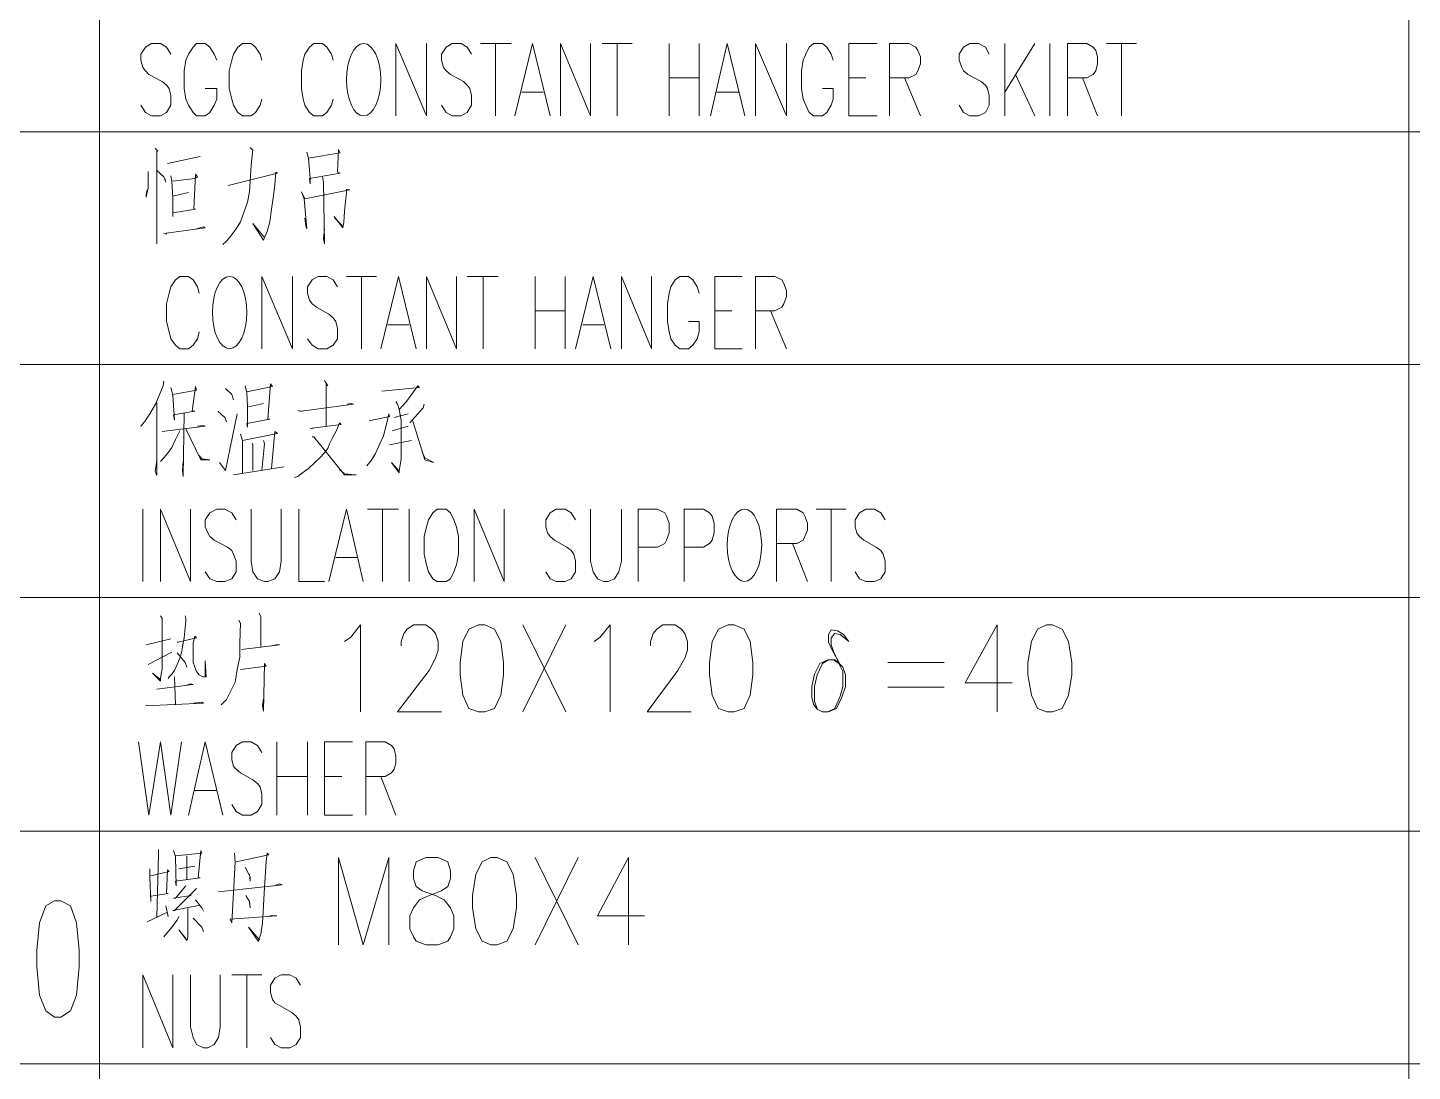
# Model space of a CAD drawing. Header units: millimetres. Extents: x 0 to 588, y 0 to 874.
# Drawn here: x 487.81 to 521.05, y 103.26 to 128.31 of the extents above; entities that cross this region are included whole.
import ezdxf

# ---------------------------------------------------------------- set-up
doc = ezdxf.new("R2010")
doc.units = ezdxf.units.MM
doc.layers.get('0').update_dxf_attribs({"lineweight": 18})

msp = doc.modelspace()

# ---------------------------------------------------------------- linework, layer by layer
at = {"color": 4, "lineweight": 0}
for points in [[(489.535, 204.065), (489.535, 16.804)], [(520.968, 204.065), (520.968, 16.804)], [(491.25, 127.675), (491.144, 127.844), (490.996, 127.929), (490.784, 127.929), (490.636, 127.844), (490.53, 127.675), (490.53, 127.527), (490.572, 127.357), (490.636, 127.273), (490.721, 127.188), (491.038, 127.019), (491.144, 126.934), (491.207, 126.849), (491.25, 126.68), (491.25, 126.447), (491.144, 126.278), (490.996, 126.193), (490.784, 126.193), (490.636, 126.278), (490.53, 126.447)], [(492.35, 127.527), (492.287, 127.675), (492.181, 127.844), (492.075, 127.929), (491.864, 127.929), (491.779, 127.844), (491.673, 127.675), (491.61, 127.527), (491.567, 127.273), (491.567, 126.849), (491.61, 126.595), (491.673, 126.447), (491.779, 126.278), (491.864, 126.193), (492.075, 126.193), (492.181, 126.278), (492.287, 126.447), (492.35, 126.595), (492.35, 126.849), (492.075, 126.849)], [(493.43, 127.527), (493.388, 127.675), (493.282, 127.844), (493.176, 127.929), (492.964, 127.929), (492.858, 127.844), (492.753, 127.675), (492.71, 127.527), (492.647, 127.273), (492.647, 126.849), (492.71, 126.595), (492.753, 126.447), (492.858, 126.278), (492.964, 126.193), (493.176, 126.193), (493.282, 126.278), (493.388, 126.447), (493.43, 126.595)], [(495.144, 127.527), (495.102, 127.675), (494.996, 127.844), (494.89, 127.929), (494.679, 127.929), (494.573, 127.844), (494.467, 127.675), (494.425, 127.527), (494.382, 127.273), (494.382, 126.849), (494.425, 126.595), (494.467, 126.447), (494.573, 126.278), (494.679, 126.193), (494.89, 126.193), (494.996, 126.278), (495.102, 126.447), (495.144, 126.595)], [(496.647, 126.193), (496.647, 127.929), (497.388, 126.193), (497.388, 127.929)], [(498.468, 127.675), (498.362, 127.844), (498.214, 127.929), (498.002, 127.929), (497.854, 127.844), (497.748, 127.675), (497.748, 127.527), (497.79, 127.357), (497.854, 127.273), (497.96, 127.188), (498.277, 127.019), (498.362, 126.934), (498.425, 126.849), (498.468, 126.68), (498.468, 126.447), (498.362, 126.278), (498.214, 126.193), (498.002, 126.193), (497.854, 126.278), (497.748, 126.447)], [(498.679, 127.929), (499.42, 127.929)], [(499.039, 127.929), (499.039, 126.193)], [(499.505, 126.193), (499.928, 127.929), (500.351, 126.193)], [(500.605, 126.193), (500.605, 127.929), (501.325, 126.193), (501.325, 127.929)], [(501.6, 127.929), (502.32, 127.929)], [(501.96, 127.929), (501.96, 126.193)], [(503.209, 127.929), (503.209, 126.193)], [(503.929, 127.929), (503.929, 126.193)], [(504.204, 126.193), (504.606, 127.929), (505.029, 126.193)], [(505.283, 126.193), (505.283, 127.929), (506.024, 126.193), (506.024, 127.929)], [(507.146, 127.527), (507.104, 127.675), (506.998, 127.844), (506.892, 127.929), (506.68, 127.929), (506.574, 127.844), (506.49, 127.675), (506.426, 127.527), (506.384, 127.273), (506.384, 126.849), (506.426, 126.595), (506.49, 126.447), (506.574, 126.278), (506.68, 126.193), (506.892, 126.193), (506.998, 126.278), (507.104, 126.447), (507.146, 126.595), (507.146, 126.849), (506.892, 126.849)], [(507.527, 126.193), (507.527, 127.929), (508.204, 127.929)], [(508.501, 126.193), (508.501, 127.929), (508.966, 127.929), (509.136, 127.844), (509.178, 127.76), (509.241, 127.611), (509.241, 127.442), (509.178, 127.273), (509.136, 127.188), (508.966, 127.103), (508.501, 127.103)], [(510.892, 127.675), (510.808, 127.844), (510.638, 127.929), (510.427, 127.929), (510.279, 127.844), (510.173, 127.675), (510.173, 127.527), (510.236, 127.357), (510.279, 127.273), (510.384, 127.188), (510.702, 127.019), (510.808, 126.934), (510.85, 126.849), (510.892, 126.68), (510.892, 126.447), (510.808, 126.278), (510.638, 126.193), (510.427, 126.193), (510.279, 126.278), (510.173, 126.447)], [(511.273, 127.929), (511.273, 126.193)], [(511.993, 127.929), (511.273, 126.765)], [(512.353, 127.929), (512.353, 126.193)], [(512.776, 126.193), (512.776, 127.929), (513.242, 127.929), (513.39, 127.844), (513.454, 127.76), (513.496, 127.611), (513.496, 127.442), (513.454, 127.273), (513.39, 127.188), (513.242, 127.103), (512.776, 127.103)], [(513.708, 127.929), (514.427, 127.929)], [(514.067, 127.929), (514.067, 126.193)], [(503.209, 127.103), (503.929, 127.103)], [(507.527, 127.103), (507.929, 127.103)], [(508.86, 127.103), (509.241, 126.193)], [(511.527, 127.188), (511.993, 126.193)], [(513.136, 127.103), (513.496, 126.193)], [(499.674, 126.765), (500.182, 126.765)], [(504.352, 126.765), (504.881, 126.765)], [(507.527, 126.193), (508.204, 126.193)], [(580.361, 125.812), (454.589, 125.812)], [(490.869, 125.41), (490.932, 125.347), (490.911, 125.347), (490.911, 123.124), (490.911, 123.547)], [(493.155, 125.431), (493.218, 125.368), (493.218, 125.389), (493.176, 125.008), (493.155, 124.627), (493.134, 124.373), (493.091, 124.119), (492.922, 123.653), (492.816, 123.484), (492.668, 123.293), (492.583, 123.188), (492.499, 123.103)], [(494.509, 125.325), (494.552, 125.177), (494.594, 124.69), (494.594, 124.563), (494.573, 124.69), (495.314, 124.817), (495.25, 124.839), (495.271, 125.389), (495.314, 125.304), (494.552, 125.177)], [(491.165, 125.05), (491.948, 125.22)], [(490.699, 124.86), (490.699, 124.458), (490.678, 124.352), (490.657, 124.246), (490.657, 124.309), (490.678, 124.415)], [(490.911, 124.881), (491.08, 124.733), (491.123, 124.606), (491.102, 124.69)], [(491.25, 124.754), (491.271, 124.627), (491.292, 124.225), (491.292, 123.78), (491.292, 123.865), (491.842, 123.95), (491.8, 123.95), (491.842, 124.796), (491.885, 124.733), (491.821, 124.69), (491.292, 124.627)], [(492.626, 124.521), (493.811, 124.817), (493.769, 124.839), (493.747, 124.542), (493.705, 124.225), (493.663, 123.95), (493.62, 123.653), (493.557, 123.42), (493.493, 123.272), (493.472, 123.209), (493.218, 123.611), (493.493, 123.272)], [(494.89, 124.733), (494.912, 124.606), (494.933, 123.124), (494.912, 123.251), (494.933, 123.484)], [(491.292, 124.267), (491.673, 124.352)], [(494.467, 123.738), (494.488, 123.547), (494.509, 123.484), (494.446, 124.204), (494.382, 124.373), (494.467, 124.204), (495.547, 124.415), (495.462, 124.436), (495.462, 124.352), (495.42, 123.907), (495.398, 123.632), (495.377, 123.505), (495.166, 123.78), (495.187, 123.738), (495.377, 123.547)], [(491.08, 123.378), (491.123, 123.357), (491.144, 123.378), (492.075, 123.505), (492.033, 123.526), (491.864, 123.484)], [(491.927, 121.939), (491.885, 122.087), (491.779, 122.256), (491.673, 122.341), (491.461, 122.341), (491.356, 122.256), (491.25, 122.087), (491.207, 121.939), (491.144, 121.685), (491.144, 121.261), (491.207, 121.007), (491.25, 120.838), (491.356, 120.69), (491.461, 120.605), (491.673, 120.605), (491.779, 120.69), (491.885, 120.838), (491.927, 121.007)], [(493.43, 120.605), (493.43, 122.341), (494.171, 120.605), (494.171, 122.341)], [(495.25, 122.087), (495.144, 122.256), (494.996, 122.341), (494.785, 122.341), (494.636, 122.256), (494.531, 122.087), (494.531, 121.939), (494.573, 121.769), (494.636, 121.685), (494.742, 121.6), (495.039, 121.431), (495.144, 121.346), (495.208, 121.261), (495.25, 121.092), (495.25, 120.838), (495.144, 120.69), (494.996, 120.605), (494.785, 120.605), (494.636, 120.69), (494.531, 120.838)], [(495.462, 122.341), (496.182, 122.341)], [(495.822, 122.341), (495.822, 120.605)], [(496.287, 120.605), (496.711, 122.341), (497.134, 120.605)], [(497.388, 120.605), (497.388, 122.341), (498.108, 120.605), (498.108, 122.341)], [(498.362, 122.341), (499.103, 122.341)], [(498.743, 122.341), (498.743, 120.605)], [(499.992, 122.341), (499.992, 120.605)], [(500.711, 122.341), (500.711, 120.605)], [(500.965, 120.605), (501.389, 122.341), (501.812, 120.605)], [(502.066, 120.605), (502.066, 122.341), (502.786, 120.605), (502.786, 122.341)], [(503.929, 121.939), (503.886, 122.087), (503.78, 122.256), (503.675, 122.341), (503.463, 122.341), (503.357, 122.256), (503.251, 122.087), (503.209, 121.939), (503.167, 121.685), (503.167, 121.261), (503.209, 121.007), (503.251, 120.838), (503.357, 120.69), (503.463, 120.605), (503.675, 120.605), (503.78, 120.69), (503.886, 120.838), (503.929, 121.007), (503.929, 121.261), (503.675, 121.261)], [(504.31, 120.605), (504.31, 122.341), (504.966, 122.341)], [(505.283, 120.605), (505.283, 122.341), (505.749, 122.341), (505.918, 122.256), (505.961, 122.172), (506.024, 122.002), (506.024, 121.854), (505.961, 121.685), (505.918, 121.6), (505.749, 121.515), (505.283, 121.515)], [(499.992, 121.515), (500.711, 121.515)], [(504.31, 121.515), (504.712, 121.515)], [(505.643, 121.515), (506.024, 120.605)], [(496.457, 121.177), (496.965, 121.177)], [(501.135, 121.177), (501.643, 121.177)], [(504.31, 120.605), (504.966, 120.605)], [(580.361, 120.224), (454.589, 120.224)], [(491.08, 119.822), (491.059, 119.716), (490.89, 119.293), (490.742, 119.039), (490.615, 118.848), (490.53, 118.743)], [(491.25, 119.674), (491.292, 119.483), (491.334, 118.891), (491.313, 119.018), (491.821, 119.102), (491.758, 119.102), (491.842, 119.695), (491.864, 119.61), (491.292, 119.505)], [(493.028, 119.716), (493.07, 119.547), (493.091, 119.208), (493.091, 118.721), (493.07, 118.806), (493.62, 118.912), (493.578, 118.912), (493.642, 119.759), (493.684, 119.695), (493.07, 119.568)], [(494.933, 119.843), (495.017, 119.716), (494.975, 119.759), (494.975, 118.743)], [(496.309, 119.589), (497.219, 119.674), (497.176, 119.716), (496.901, 119.335), (496.732, 119.145)], [(492.562, 119.653), (492.71, 119.505), (492.753, 119.378)], [(490.911, 119.314), (490.911, 117.557), (490.869, 117.663), (490.911, 117.917)], [(491.567, 119.06), (491.546, 117.536), (491.525, 117.684), (491.546, 117.896)], [(492.372, 119.102), (492.541, 118.954), (492.583, 118.848)], [(492.414, 117.875), (492.562, 117.684), (492.837, 119.039)], [(493.112, 119.208), (493.472, 119.293)], [(494.298, 119.124), (494.34, 119.102), (494.382, 119.102), (495.631, 119.272), (495.568, 119.293), (495.483, 119.272)], [(496.012, 118.87), (496.499, 118.975), (496.478, 119.039), (496.414, 118.764), (496.351, 118.51), (496.266, 118.319), (496.16, 118.086), (496.055, 117.917), (495.949, 117.79)], [(496.647, 119.335), (496.69, 119.272), (496.732, 119.145), (496.774, 118.891), (496.774, 117.959), (496.753, 117.811), (496.732, 117.684), (496.732, 117.621), (496.541, 117.875), (496.732, 117.663)], [(496.605, 118.954), (496.944, 119.039)], [(497.325, 119.272), (497.303, 119.187), (496.986, 118.827)], [(491.038, 118.616), (492.075, 118.743), (492.033, 118.764), (491.885, 118.743)], [(491.61, 118.679), (491.969, 117.938), (492.181, 117.938), (491.991, 117.959), (491.927, 118.044)], [(494.594, 118.7), (494.636, 118.679), (494.636, 118.7), (495.335, 118.785), (495.293, 118.827), (495.229, 118.658), (495.123, 118.446), (495.06, 118.319), (495.017, 118.213), (494.933, 118.108), (494.827, 117.981), (494.7, 117.875), (494.552, 117.727), (494.404, 117.621), (494.298, 117.536), (494.213, 117.515)], [(496.944, 118.743), (496.563, 118.637)], [(497.049, 118.891), (497.346, 117.938), (497.557, 117.875), (497.346, 117.981), (497.282, 118.129)], [(491.461, 118.637), (491.356, 118.425), (491.271, 118.235), (491.165, 118.086), (491.08, 117.981), (490.996, 117.896)], [(493.663, 117.727), (493.747, 118.616), (493.811, 118.573), (492.964, 118.404), (492.922, 118.552), (492.964, 118.404), (492.964, 117.621)], [(493.472, 118.404), (493.493, 118.319), (493.43, 117.684)], [(494.636, 118.489), (494.679, 118.489), (495.42, 117.578), (495.695, 117.578), (495.674, 117.578), (495.42, 117.6), (495.293, 117.705)], [(496.499, 118.298), (497.028, 118.404)], [(493.218, 117.684), (493.218, 118.298), (493.197, 118.34)], [(492.753, 117.578), (493.959, 117.769)], [(490.572, 116.753), (490.572, 115.017)], [(490.996, 115.017), (490.996, 116.753), (491.715, 115.017), (491.715, 116.753)], [(492.816, 116.499), (492.71, 116.668), (492.541, 116.753), (492.35, 116.753), (492.181, 116.668), (492.075, 116.499), (492.075, 116.33), (492.139, 116.181), (492.181, 116.097), (492.287, 116.012), (492.604, 115.843), (492.71, 115.758), (492.753, 115.673), (492.816, 115.504), (492.816, 115.25), (492.71, 115.081), (492.541, 115.017), (492.35, 115.017), (492.181, 115.081), (492.075, 115.25)], [(493.176, 116.753), (493.176, 115.504), (493.218, 115.25), (493.324, 115.081), (493.493, 115.017), (493.578, 115.017), (493.747, 115.081), (493.853, 115.25), (493.896, 115.504), (493.896, 116.753)], [(494.319, 116.753), (494.319, 115.017), (494.933, 115.017)], [(495.039, 115.017), (495.462, 116.753), (495.864, 115.017)], [(495.97, 116.753), (496.711, 116.753)], [(496.33, 116.753), (496.33, 115.017)], [(496.965, 116.753), (496.965, 115.017)], [(498.531, 115.017), (498.531, 116.753), (499.251, 115.017), (499.251, 116.753)], [(500.965, 116.499), (500.859, 116.668), (500.711, 116.753), (500.5, 116.753), (500.351, 116.668), (500.246, 116.499), (500.246, 116.33), (500.288, 116.181), (500.351, 116.097), (500.457, 116.012), (500.754, 115.843), (500.859, 115.758), (500.923, 115.673), (500.965, 115.504), (500.965, 115.25), (500.859, 115.081), (500.711, 115.017), (500.5, 115.017), (500.351, 115.081), (500.246, 115.25)], [(501.325, 116.753), (501.325, 115.504), (501.389, 115.25), (501.494, 115.081), (501.643, 115.017), (501.748, 115.017), (501.897, 115.081), (502.002, 115.25), (502.066, 115.504), (502.066, 116.753)], [(502.468, 115.017), (502.468, 116.753), (502.934, 116.753), (503.103, 116.668), (503.145, 116.584), (503.209, 116.414), (503.209, 116.181), (503.145, 116.012), (503.103, 115.927), (502.934, 115.843), (502.468, 115.843)], [(503.569, 115.017), (503.569, 116.753), (504.034, 116.753), (504.183, 116.668), (504.246, 116.584), (504.288, 116.414), (504.288, 116.181), (504.246, 116.012), (504.183, 115.927), (504.034, 115.843), (503.569, 115.843)], [(505.791, 115.017), (505.791, 116.753), (506.278, 116.753), (506.426, 116.668), (506.469, 116.584), (506.532, 116.414), (506.532, 116.245), (506.469, 116.097), (506.426, 116.012), (506.278, 115.927), (505.791, 115.927)], [(506.744, 116.753), (507.463, 116.753)], [(507.104, 116.753), (507.104, 115.017)], [(508.395, 116.499), (508.289, 116.668), (508.141, 116.753), (507.929, 116.753), (507.781, 116.668), (507.675, 116.499), (507.675, 116.33), (507.717, 116.181), (507.781, 116.097), (507.887, 116.012), (508.183, 115.843), (508.289, 115.758), (508.352, 115.673), (508.395, 115.504), (508.395, 115.25), (508.289, 115.081), (508.141, 115.017), (507.929, 115.017), (507.781, 115.081), (507.675, 115.25)], [(506.172, 115.927), (506.532, 115.017)], [(495.208, 115.589), (495.716, 115.589)], [(580.361, 114.636), (454.589, 114.636)], [(490.996, 114.192), (491.038, 114.128), (491.038, 112.922), (491.017, 112.795), (490.996, 112.689), (490.996, 112.625), (490.805, 112.816), (490.996, 112.668)], [(491.588, 114.192), (491.61, 114.128), (491.61, 114.065), (491.567, 113.663), (491.525, 113.451), (491.504, 113.303), (491.461, 113.176), (491.398, 113.028), (491.334, 112.879), (491.271, 112.795), (491.207, 112.731), (491.186, 112.689)], [(492.88, 114.086), (492.922, 114.001), (492.922, 114.022), (492.901, 113.536), (492.901, 113.197), (492.837, 112.901), (492.795, 112.604), (492.689, 112.393), (492.583, 112.181), (492.456, 112.054)], [(493.366, 114.255), (493.409, 114.171), (493.409, 114.192), (493.409, 113.43)], [(491.398, 113.557), (491.419, 113.557), (491.864, 113.663), (491.821, 113.705), (491.779, 113.536), (491.779, 113.07), (491.821, 112.964), (491.864, 112.858), (491.927, 112.774), (492.012, 112.731), (492.096, 112.731), (492.075, 113.112), (492.075, 112.731)], [(495.42, 113.578), (495.568, 113.684), (495.801, 113.98), (495.801, 111.885)], [(496.774, 113.472), (496.774, 113.578), (496.838, 113.768), (496.922, 113.874), (497.071, 113.98), (497.367, 113.98), (497.515, 113.874), (497.6, 113.768), (497.663, 113.578), (497.663, 113.366), (497.6, 113.176), (497.452, 112.879), (496.69, 111.885), (497.748, 111.885)], [(499.695, 113.98), (500.732, 111.885)], [(500.732, 113.98), (499.695, 111.885)], [(501.41, 113.578), (501.558, 113.684), (501.791, 113.98), (501.791, 111.885)], [(502.764, 113.472), (502.764, 113.578), (502.828, 113.768), (502.913, 113.874), (503.061, 113.98), (503.357, 113.98), (503.505, 113.874), (503.59, 113.768), (503.653, 113.578), (503.653, 113.366), (503.59, 113.176), (503.421, 112.879), (502.68, 111.885), (503.738, 111.885)], [(511.083, 113.98), (510.321, 112.583), (511.443, 112.583)], [(511.083, 113.98), (511.083, 111.885)], [(490.657, 113.493), (491.25, 113.641)], [(492.943, 113.387), (493.853, 113.493), (493.769, 113.493), (493.663, 113.472)], [(490.699, 113.028), (491.271, 113.324)], [(491.398, 113.303), (491.588, 113.07), (491.631, 112.964)], [(492.922, 112.901), (493.536, 112.985), (493.493, 113.049), (493.472, 111.906), (493.451, 112.033), (493.472, 112.202)], [(506.765, 111.969), (506.701, 112.139), (506.701, 112.498), (506.765, 112.774), (506.892, 113.049), (507.04, 113.133), (507.188, 113.133), (507.315, 113.028), (507.379, 112.964), (507.442, 112.774), (507.442, 112.498), (507.358, 112.244), (507.231, 111.969), (507.04, 111.885)], [(508.458, 113.07), (509.813, 113.07)], [(491.334, 112.731), (491.356, 112.054)], [(490.911, 112.435), (491.779, 112.541), (491.715, 112.562), (491.61, 112.52)], [(508.458, 112.477), (509.813, 112.477)], [(490.636, 112.033), (492.033, 112.096), (491.991, 112.117), (491.8, 112.096)], [(490.467, 111.165), (490.721, 109.408), (490.996, 111.165), (491.25, 109.408), (491.504, 111.165)], [(491.673, 109.408), (492.075, 111.165), (492.499, 109.408)], [(493.43, 110.911), (493.324, 111.08), (493.176, 111.165), (492.964, 111.165), (492.816, 111.08), (492.71, 110.911), (492.71, 110.742), (492.753, 110.572), (492.816, 110.509), (492.922, 110.424), (493.218, 110.255), (493.324, 110.17), (493.388, 110.085), (493.43, 109.916), (493.43, 109.662), (493.324, 109.493), (493.176, 109.408), (492.964, 109.408), (492.816, 109.493), (492.71, 109.662)], [(493.79, 111.165), (493.79, 109.408)], [(494.531, 111.165), (494.531, 109.408)], [(494.933, 109.408), (494.933, 111.165), (495.61, 111.165)], [(495.928, 109.408), (495.928, 111.165), (496.393, 111.165), (496.541, 111.08), (496.605, 110.996), (496.647, 110.826), (496.647, 110.657), (496.605, 110.509), (496.541, 110.424), (496.393, 110.339), (495.928, 110.339)], [(493.79, 110.339), (494.531, 110.339)], [(494.933, 110.339), (495.356, 110.339)], [(496.287, 110.339), (496.647, 109.408)], [(491.821, 110.001), (492.35, 110.001)], [(494.933, 109.408), (495.61, 109.408)], [(580.361, 109.027), (454.589, 109.027)], [(490.953, 108.583), (490.953, 108.477), (490.911, 106.953)], [(491.313, 108.561), (491.356, 108.413), (491.377, 107.715), (491.356, 107.821), (491.948, 107.905), (491.906, 107.905), (491.969, 108.561), (491.991, 108.498), (491.356, 108.434)], [(491.631, 108.434), (491.631, 107.863)], [(492.774, 108.498), (492.795, 108.286), (492.71, 106.826), (492.668, 106.91), (493.79, 106.995), (493.62, 106.995)], [(492.816, 108.286), (493.599, 108.456), (493.557, 108.498), (493.536, 108.307), (493.493, 107.672), (493.472, 107.249), (493.472, 107.228), (493.451, 106.826), (493.409, 106.551), (493.366, 106.445), (493.366, 106.424), (493.345, 106.381), (493.112, 106.72), (493.366, 106.424)], [(495.271, 106.297), (495.271, 108.392), (495.864, 106.297), (496.478, 108.392), (496.478, 106.297)], [(499.992, 108.392), (501.029, 106.297)], [(501.029, 108.392), (499.992, 106.297)], [(502.235, 108.392), (501.494, 106.995), (502.616, 106.995)], [(502.235, 108.392), (502.235, 106.297)], [(490.742, 108.117), (490.742, 107.926), (490.763, 107.334), (490.763, 107.461), (491.186, 107.524), (491.144, 107.524), (491.165, 108.096), (491.207, 108.053), (490.763, 107.948)], [(491.44, 108.117), (491.821, 108.18)], [(493.028, 108.159), (493.155, 107.926), (493.155, 107.821), (493.134, 107.99)], [(491.61, 107.715), (491.356, 107.418), (491.313, 107.418), (491.737, 107.482)], [(492.393, 107.567), (493.917, 107.736), (493.853, 107.757), (493.726, 107.715)], [(491.864, 107.651), (491.334, 107.122), (491.292, 107.122), (491.948, 107.249)], [(491.842, 107.376), (491.991, 107.186), (492.033, 107.101)], [(493.049, 107.482), (493.134, 107.334), (493.155, 107.186), (493.134, 107.313)], [(490.678, 106.847), (491.165, 107.08)], [(491.123, 107.228), (491.186, 106.974)], [(491.652, 107.164), (491.652, 106.487), (491.631, 106.402), (491.44, 106.656), (491.61, 106.445)], [(491.44, 106.974), (491.398, 106.889), (491.271, 106.72), (491.08, 106.487)], [(491.779, 106.932), (491.991, 106.72), (492.033, 106.614)], [(490.572, 103.82), (490.572, 105.577), (491.292, 103.82), (491.292, 105.577)], [(491.715, 105.577), (491.715, 104.328), (491.779, 104.074), (491.864, 103.905), (492.033, 103.82), (492.139, 103.82), (492.287, 103.905), (492.393, 104.074), (492.435, 104.328), (492.435, 105.577)], [(492.71, 105.577), (493.43, 105.577)], [(493.07, 105.577), (493.07, 103.82)], [(494.361, 105.323), (494.255, 105.492), (494.107, 105.577), (493.896, 105.577), (493.747, 105.492), (493.642, 105.323), (493.642, 105.154), (493.684, 104.984), (493.747, 104.9), (493.853, 104.836), (494.15, 104.667), (494.255, 104.582), (494.319, 104.497), (494.361, 104.328), (494.361, 104.074), (494.255, 103.905), (494.107, 103.82), (493.896, 103.82), (493.747, 103.905), (493.642, 104.074)], [(580.361, 103.439), (454.589, 103.439)]]:
    msp.add_lwpolyline(points, dxfattribs=at)
for points in [[(497.642, 116.753), (497.536, 116.668), (497.43, 116.499), (497.388, 116.33), (497.325, 116.097), (497.325, 115.673), (497.388, 115.419), (497.43, 115.25), (497.536, 115.081), (497.642, 115.017), (497.854, 115.017), (497.96, 115.081), (498.044, 115.25), (498.108, 115.419), (498.15, 115.673), (498.15, 116.097), (498.108, 116.33), (498.044, 116.499), (497.96, 116.668), (497.854, 116.753)], [(498.637, 113.98), (498.404, 113.874), (498.256, 113.578), (498.192, 113.07), (498.192, 112.774), (498.256, 112.287), (498.404, 111.969), (498.637, 111.885), (498.785, 111.885), (499.018, 111.969), (499.166, 112.287), (499.23, 112.774), (499.23, 113.07), (499.166, 113.578), (499.018, 113.874), (498.785, 113.98)], [(504.627, 113.98), (504.394, 113.874), (504.246, 113.578), (504.183, 113.07), (504.183, 112.774), (504.246, 112.287), (504.394, 111.969), (504.627, 111.885), (504.775, 111.885), (505.008, 111.969), (505.156, 112.287), (505.22, 112.774), (505.22, 113.07), (505.156, 113.578), (505.008, 113.874), (504.775, 113.98)], [(506.892, 111.885), (506.765, 111.948), (506.68, 112.075), (506.638, 112.244), (506.638, 112.498), (506.701, 112.795), (506.828, 113.049), (507.019, 113.133), (507.167, 113.133), (507.315, 113.028), (507.125, 113.366), (507.04, 113.557), (507.04, 113.747), (507.104, 113.853), (507.252, 113.832), (507.4, 113.747), (507.527, 113.578), (507.315, 113.747), (507.188, 113.768), (507.104, 113.663), (507.104, 113.493), (507.167, 113.324), (507.315, 112.985), (507.379, 112.858), (507.379, 112.498), (507.315, 112.266), (507.188, 111.969), (507.019, 111.885)], [(512.268, 113.98), (512.057, 113.874), (511.908, 113.578), (511.824, 113.07), (511.824, 112.774), (511.908, 112.287), (512.057, 111.969), (512.268, 111.885), (512.416, 111.885), (512.649, 111.969), (512.797, 112.287), (512.882, 112.774), (512.882, 113.07), (512.797, 113.578), (512.649, 113.874), (512.416, 113.98)], [(497.367, 108.392), (497.134, 108.286), (497.071, 108.075), (497.071, 107.884), (497.134, 107.694), (497.282, 107.588), (497.6, 107.482), (497.811, 107.376), (497.96, 107.186), (498.044, 106.995), (498.044, 106.678), (497.96, 106.487), (497.896, 106.381), (497.663, 106.297), (497.367, 106.297), (497.134, 106.381), (497.071, 106.487), (496.986, 106.678), (496.986, 106.995), (497.071, 107.186), (497.219, 107.376), (497.452, 107.482), (497.748, 107.588), (497.896, 107.694), (497.96, 107.884), (497.96, 108.075), (497.896, 108.286), (497.663, 108.392)], [(498.933, 108.392), (498.722, 108.286), (498.573, 107.99), (498.489, 107.482), (498.489, 107.186), (498.573, 106.678), (498.722, 106.381), (498.933, 106.297), (499.081, 106.297), (499.314, 106.381), (499.462, 106.678), (499.547, 107.186), (499.547, 107.482), (499.462, 107.99), (499.314, 108.286), (499.081, 108.392)], [(488.456, 107.355), (488.244, 107.228), (488.096, 106.826), (488.032, 106.17), (488.032, 105.767), (488.096, 105.09), (488.244, 104.709), (488.456, 104.561), (488.604, 104.561), (488.837, 104.709), (488.985, 105.09), (489.048, 105.767), (489.048, 106.17), (488.985, 106.826), (488.837, 107.228), (488.604, 107.355)]]:
    msp.add_lwpolyline(points, close=True, dxfattribs=at)
for centre in [(495.875, 127.061), (492.657, 121.473), (505.019, 115.885)]:
    msp.add_ellipse(centre, major_axis=(0, 0.868), ratio=0.47561, dxfattribs=at)

doc.saveas('drawing.dxf')
